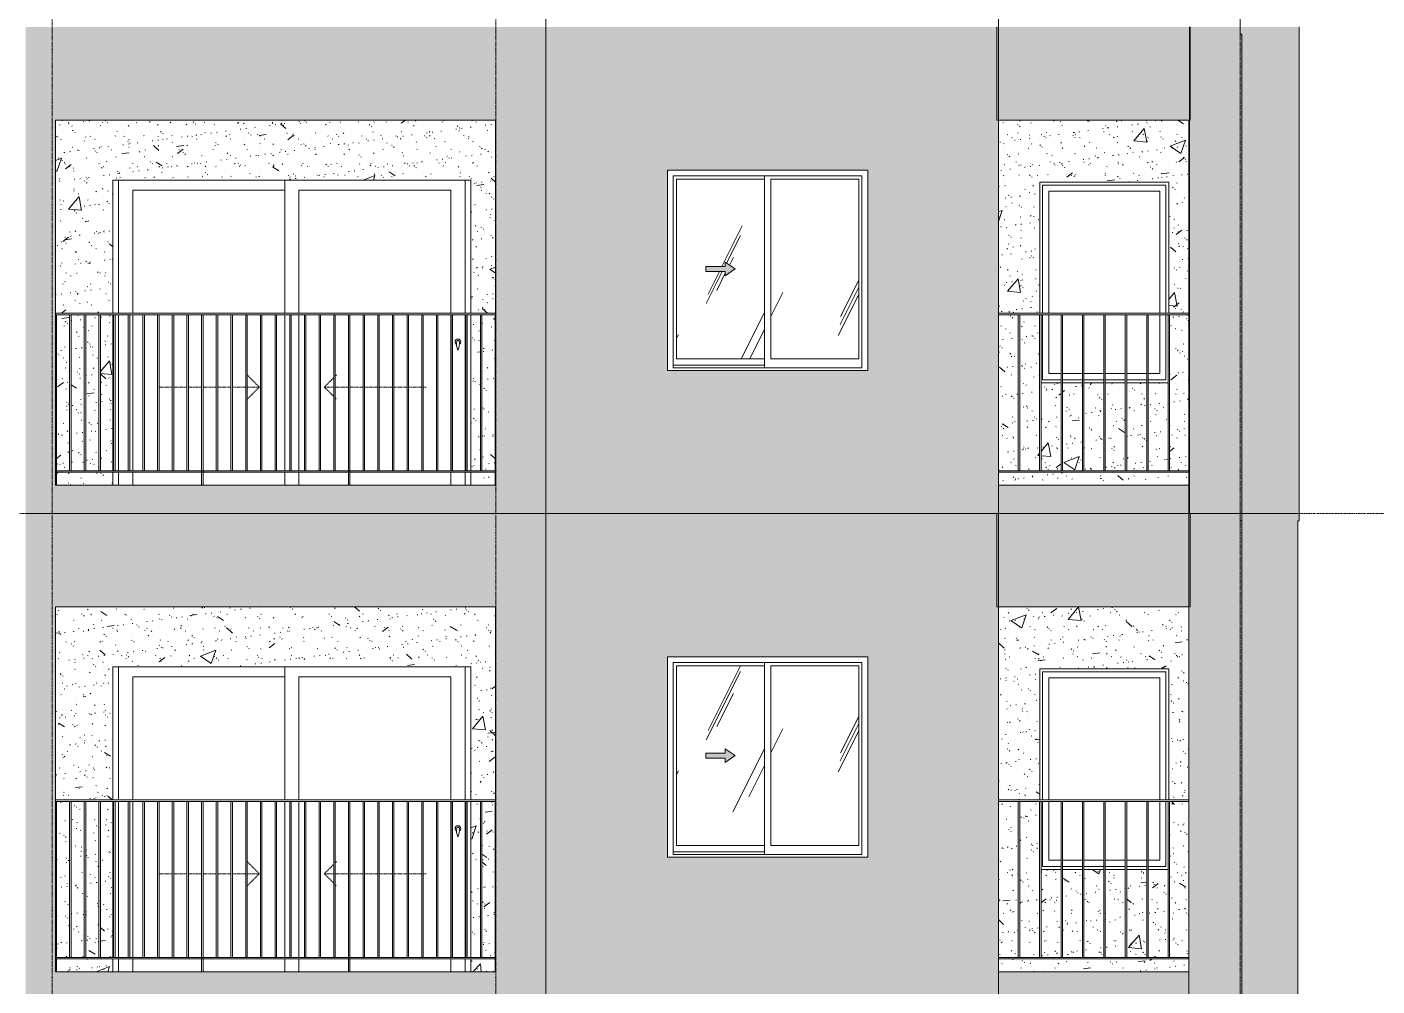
# Model space of a CAD drawing. Header units: millimetres. Extents: x 3451 to 201731, y -8641 to 35300.
# Drawn here: x 69762 to 79192, y 19300 to 26000 of the extents above; entities that cross this region are included whole.
import ezdxf

# ---------------------------------------------------------------- set-up
doc = ezdxf.new("R2010")
doc.units = ezdxf.units.MM
for name, pattern in [('1 NÉT CALL OUT', [6, 3, -3]), ('Centre', [31.75, 6.35, -4.7625, 15.875, -4.7625]), ('Dash', [6, 3, -3]), ('Grid Line', [22.225, 12.7, -3.175, 3.175, -3.175])]:
    doc.linetypes.add(name, pattern=pattern)
for name, color, linetype, lineweight in [('0-1', 7, 'Continuous', 5), ('A-DETL-GENF', 92, 'Continuous', 9), ('A-DETL-GENF-2', 92, '1 NÉT CALL OUT', 9), ('A-DOOR', 31, 'Continuous', 9), ('A-DOOR-FRAM', 31, 'Continuous', 9), ('A-DOOR-HDLN', 31, 'Dash', 18), ('A-FLOR-HRAL', 11, 'Continuous', 9), ('A-FLOR-HRAL-1', 253, 'Continuous', 9), ('A-FLOR-LEVL-2', 51, 'Centre', 9), ('A-GLAZ', 151, 'Continuous', 9), ('A-GLAZ-1', 7, 'Continuous', 9), ('A-GLAZ-3', 7, '1 NÉT CALL OUT', 9), ('A-WALL', 113, 'Continuous', 9), ('A-WALL-PATT-2', 9, 'Continuous', 9), ('A-WALL-PATT-3', 111, 'Continuous', 5), ('A-WALL-PATT-4', 111, 'Continuous', 9), ('I-WALL', 2, 'Continuous', 9), ('I-WALL-1', 7, 'Continuous', 9), ('S-GRID-1', 1, 'Grid Line', 9)]:
    doc.layers.add(name, color=color, linetype=linetype, lineweight=lineweight)
pattern_1 = [(50, (49422.4, 14125), (1093.104, -95.634), [114.3, -1257.3]), (355, (49422.4, 14125), (-211.457, 1146.34), [91.44, -1005.84]), (100.451, (49513.5, 14117), (881.656, 1050.7), [97.14, -1068.54]), (46.184, (49422.4, 14429.8), (1626.475, -252.257), [171.45, -1885.95]), (96.636, (49558, 14408.8), (1424.416, 1484.565), [145.71, -1602.81]), (351.184, (49422.4, 14429.8), (1424.43, 1484.55), [137.16, -1508.76]), (21, (49574.8, 14353.6), (909.686, -613.59), [114.3, -1257.3]), (326, (49574.8, 14353.6), (370.812, 1105.13), [91.44, -1005.84]), (71.451, (49650.6, 14302.5), (1280.503, 491.528), [97.14, -1068.54]), (37.5, (49422.43, 14125), (18.5313, 507.3303), [50.292, -943.356, 50.292, -970.788, -1009.65]), (37.5, (49422.43, 14125), (18.5313, 507.3303), [-2014.728, 50.292, -959.358]), (7.5, (49422.43, 14125), (400.918, 601.084), [50.292, -531.876, 50.292, -920.496, -384.81]), (7.5, (49422.43, 14125), (400.918, 601.084), [-1552.956, 50.292, -334.518]), (327.5, (49082.58, 14125), (813.545, -34.3737), [50.292, -330.708, 50.292, -1138.428, -1577.34]), (327.5, (49082.58, 14125), (813.545, -34.3737), [-1569.72, 50.292, -1527.048]), (317.5, (48930.2, 14125), (888.775, 152.56), [50.292, -445.008, 50.292, -739.14, -1120.14]), (317.5, (48930.2, 14125), (888.775, 152.56), [-1284.732, 50.292, -1069.848])]
pattern_2 = [(37.5, (49422.43, 14125), (-4.79953, 146.8239), [5.029, -110.795, 5.029, -124.511, -123.825]), (37.5, (49422.43, 14125), (-4.79953, 146.8239), [-245.364, 5.029, -118.796]), (7.5, (49422.43, 14125), (134.8574, 215.0472), [5.029, -57.455, 5.029, -99.365, -40.005]), (7.5, (49422.43, 14125), (134.8574, 215.0472), [-166.878, 5.029, -34.976]), (327.5, (49328.7, 14125), (237.29776, 0.4316), [5.029, -33.071, 5.029, -132.131, -179.07]), (327.5, (49328.7, 14125), (237.29776, 0.4316), [-175.26, 5.029, -174.041]), (317.5, (49328.7, 14125), (229.067, 66.8792), [5.029, -14.021, 5.029, -84.887, -102.87]), (317.5, (49328.7, 14125), (229.067, 66.8792), [-108.966, 5.029, -97.841])]
pattern_3 = [(63.435, (51212.7, 14229.33), (-0.001, 1524.001), [532.46, -2875.304]), (63.435, (49688.7, 14229.33), (-0.001, 1524.001), [532.46, -2875.304]), (63.435, (51942.24, 14523.8), (-0.001, 1524.001), [532.46, -2875.304]), (63.435, (50418.24, 14523.8), (-0.001, 1524.001), [532.46, -2875.304]), (63.435, (51831.8, 14419.83), (-0.001, 1524.001), [532.46, -2875.304]), (63.435, (50307.8, 14419.83), (-0.001, 1524.001), [532.46, -2875.304]), (63.435, (51719.26, 15015.1), (-0.001, 1524.001), [258.8, -3148.965]), (63.435, (50195.26, 15015.1), (-0.001, 1524.001), [258.8, -3148.965]), (63.435, (51645.65, 14922.95), (-0.001, 1524.001), [532.46, -2875.304]), (63.435, (50121.65, 14922.95), (-0.001, 1524.001), [532.46, -2875.304]), (63.435, (51658.64, 14989.1), (-0.001, 1524.001), [532.46, -2875.304]), (63.435, (50134.64, 14989.1), (-0.001, 1524.001), [532.46, -2875.304]), (63.435, (51043.8, 14698.94), (-0.001, 1524.001), [532.46, -2875.304]), (63.435, (49519.8, 14698.94), (-0.001, 1524.001), [532.46, -2875.304]), (63.435, (51056.8, 14776.9), (-0.001, 1524.001), [532.46, -2875.304]), (63.435, (49532.8, 14776.9), (-0.001, 1524.001), [532.46, -2875.304]), (63.435, (51060.3, 14833.1), (-0.001, 1524.001), [532.46, -2875.304]), (63.435, (49536.3, 14833.1), (-0.001, 1524.001), [532.46, -2875.304])]

# ---------------------------------------------------------------- blocks, each defined once
blk = doc.blocks.new('M_Fixed - 900 x 1400-V13-TKCS_MẶT CẮT C')
at = {"layer": 'A-GLAZ-1'}
for p, q in [((76855.9, 7896), (77717.9, 7896)), ((76855.9, 7000), (76855.9, 7896)), ((76899.9, 7852), (77673.9, 7852)), ((76899.9, 7000), (76899.9, 7852)), ((77673.9, 7852), (77673.9, 7000)), ((77717.9, 7896), (77717.9, 7000)), ((76855.9, 6534), (76855.9, 6990)), ((76899.9, 6578), (76899.9, 6990)), ((77673.9, 6990), (77673.9, 6578)), ((77717.9, 6990), (77717.9, 6534)), ((76985.1, 6534), (76855.9, 6534)), ((76985.1, 6578), (76899.9, 6578)), ((77134.7, 6578), (76995.1, 6578)), ((77134.7, 6534), (76995.1, 6534)), ((77284.2, 6578), (77144.7, 6578)), ((77284.2, 6534), (77144.7, 6534)), ((77433.8, 6578), (77294.2, 6578)), ((77433.8, 6534), (77294.2, 6534)), ((77583.3, 6578), (77443.8, 6578)), ((77583.3, 6534), (77443.8, 6534)), ((77673.9, 6578), (77593.3, 6578)), ((77717.9, 6534), (77593.3, 6534))]:
    blk.add_line(p, q, dxfattribs=at)
blk = doc.blocks.new('Railing - 10mm-901206-TKCS_MẶT CẮT C')
at = {"layer": 'A-FLOR-HRAL-1'}
for p, q in [((68746.5, 5900), (68746.5, 6990)), ((68756.5, 5900), (68756.5, 6990))]:
    blk.add_line(p, q, dxfattribs=at)
blk = doc.blocks.new('Railing - Railing-951451-TKCS_MẶT CẮT C')
at = {"layer": 'A-FLOR-HRAL-1'}
for p, q in [((76546.9, 22900), (77876.9, 22900)), ((77876.9, 22890), (76546.9, 22890))]:
    blk.add_line(p, q, dxfattribs=at)
for p in [(7939.6, 17000), (8089.1, 17000), (8238.7, 17000), (8388.2, 17000), (8537.7, 17000), (8687.3, 17000), (8836.8, 17000), (8986.4, 17000)]:
    blk.add_blockref('Railing - 10mm-901206-TKCS_MẶT CẮT C', p)
blk = doc.blocks.new('Top Rail Type - Top Rail_Internal_-951452-TKCS_MẶT CẮT C')
at = {"layer": 'A-FLOR-HRAL-1'}
for p, q in [((77876.9, 24000), (76546.9, 24000)), ((76546.9, 23990), (77876.9, 23990))]:
    blk.add_line(p, q, dxfattribs=at)
blk = doc.blocks.new('NCV_TKTC_TANG 6 - 8_rvt-1-TKCS_MẶT CẮT C')
at = {"layer": 'A-WALL-PATT-2'}
h = blk.add_hatch(dxfattribs=at)
h.set_pattern_fill('FP_4', color=256, style=0, pattern_type=2)
h.set_pattern_definition(pattern_1)
h.paths.add_polyline_path([(73031.9, 22800), (73031.9, 22890), (72861.9, 22890), (72861.9, 22800), (72883, 22800)])
h.paths.add_polyline_path([(69966.9, 22800), (70362.4, 22800), (70362.4, 22890), (69966.9, 22890), (69966.9, 22805)])
h.paths.add_polyline_path([(72929.4, 22900), (72929.4, 23990), (72861.9, 23990), (72861.9, 22900), (72883, 22900)])
h.paths.add_polyline_path([(70171.9, 22900), (70264.4, 22900), (70264.4, 23990), (70171.9, 23990), (70171.9, 23010)])
h.paths.add_polyline_path([(70362.4, 22900), (70362.4, 23990), (70274.4, 23990), (70274.4, 22900), (70310.7, 22900)])
h.paths.add_polyline_path([(72939.4, 22900), (73031.9, 22900), (73031.9, 23990), (72939.4, 23990)])
h.paths.add_polyline_path([(69966.9, 22900), (70059.4, 22900), (70059.4, 23990), (69966.9, 23990), (69966.9, 23737)])
h.paths.add_polyline_path([(70161.9, 22900), (70161.9, 23990), (70069.4, 23990), (70069.4, 22900)])
h.paths.add_polyline_path([(69961.9, 24000), (70362.4, 24000), (70362.4, 24930), (72861.9, 24930), (72861.9, 24000), (73035.3, 24000), (73035.3, 25350), (69961.9, 25350), (69961.9, 24936)])
h = blk.add_hatch(dxfattribs=at)
h.set_pattern_fill('FP_5', color=256, style=0, pattern_type=2)
h.set_pattern_definition(pattern_2)
h.paths.add_polyline_path([(73031.9, 22800), (73031.9, 22890), (72861.9, 22890), (72861.9, 22800), (72883, 22800)])
h.paths.add_polyline_path([(69966.9, 22800), (70362.4, 22800), (70362.4, 22890), (69966.9, 22890), (69966.9, 22805)])
h.paths.add_polyline_path([(72929.4, 22900), (72929.4, 23990), (72861.9, 23990), (72861.9, 22900), (72883, 22900)])
h.paths.add_polyline_path([(70171.9, 22900), (70264.4, 22900), (70264.4, 23990), (70171.9, 23990), (70171.9, 23010)])
h.paths.add_polyline_path([(70362.4, 22900), (70362.4, 23990), (70274.4, 23990), (70274.4, 22900), (70310.7, 22900)])
h.paths.add_polyline_path([(72939.4, 22900), (73031.9, 22900), (73031.9, 23990), (72939.4, 23990)])
h.paths.add_polyline_path([(69966.9, 22900), (70059.4, 22900), (70059.4, 23990), (69966.9, 23990), (69966.9, 23737)])
h.paths.add_polyline_path([(70161.9, 22900), (70161.9, 23990), (70069.4, 23990), (70069.4, 22900)])
h.paths.add_polyline_path([(69961.9, 24000), (70362.4, 24000), (70362.4, 24930), (72861.9, 24930), (72861.9, 24000), (73035.3, 24000), (73035.3, 25350), (69961.9, 25350), (69961.9, 24936)])
h = blk.add_hatch(dxfattribs=at)
h.set_pattern_fill('FP_4', color=256, style=0, pattern_type=2)
h.set_pattern_definition(pattern_1)
h.paths.add_polyline_path([(77696.6, 22800), (77876.9, 22801), (77876.9, 22890), (76546.9, 22890), (76546.9, 22800), (77384.6, 22800)])
h.paths.add_polyline_path([(77284.2, 22900), (77284.2, 23515), (77144.7, 23515), (77144.7, 22900)])
h.paths.add_polyline_path([(77294.2, 22900), (77433.8, 22900), (77433.8, 23515), (77294.2, 23515), (77294.2, 23134.7)])
h.paths.add_polyline_path([(77134.7, 22900), (77134.7, 23515), (76995.1, 23515), (76995.1, 22900)])
h.paths.add_polyline_path([(76686.1, 22900), (76686.1, 23990), (76546.9, 23990), (76546.9, 22900), (76630.8, 22900)])
h.paths.add_polyline_path([(77843.6, 22900), (77876.9, 22900), (77876.9, 23990), (77742.9, 23990), (77742.9, 22900), (77836.5, 22900)])
h.paths.add_polyline_path([(76985.1, 22900), (76985.1, 23515), (76845.6, 23515), (76845.6, 22900)])
h.paths.add_polyline_path([(76835.6, 22900), (76835.6, 23990), (76696.1, 23990), (76696.1, 22900), (76741.5, 22900)])
h.paths.add_polyline_path([(77732.9, 22900), (77732.9, 23515), (77593.3, 23515), (77593.3, 22900)])
h.paths.add_polyline_path([(77443.8, 22900), (77583.3, 22900), (77583.3, 23515), (77443.8, 23515), (77443.8, 23010.3)])
h.paths.add_polyline_path([(76741.5, 24000), (76836.9, 24000), (76836.9, 24915), (77736.9, 24915), (77736.9, 24000), (77876.9, 24000), (77876.9, 25350), (76546.9, 25350), (76546.9, 24000), (76719.8, 24000)])
h = blk.add_hatch(dxfattribs=at)
h.set_pattern_fill('FP_5', color=256, style=0, pattern_type=2)
h.set_pattern_definition(pattern_2)
h.paths.add_polyline_path([(77696.6, 22800), (77876.9, 22801), (77876.9, 22890), (76546.9, 22890), (76546.9, 22800), (77384.6, 22800)])
h.paths.add_polyline_path([(77284.2, 22900), (77284.2, 23515), (77144.7, 23515), (77144.7, 22900)])
h.paths.add_polyline_path([(77294.2, 22900), (77433.8, 22900), (77433.8, 23515), (77294.2, 23515), (77294.2, 23134.7)])
h.paths.add_polyline_path([(77134.7, 22900), (77134.7, 23515), (76995.1, 23515), (76995.1, 22900)])
h.paths.add_polyline_path([(76686.1, 22900), (76686.1, 23990), (76546.9, 23990), (76546.9, 22900), (76630.8, 22900)])
h.paths.add_polyline_path([(77843.6, 22900), (77876.9, 22900), (77876.9, 23990), (77742.9, 23990), (77742.9, 22900), (77836.5, 22900)])
h.paths.add_polyline_path([(76985.1, 22900), (76985.1, 23515), (76845.6, 23515), (76845.6, 22900)])
h.paths.add_polyline_path([(76835.6, 22900), (76835.6, 23990), (76696.1, 23990), (76696.1, 22900), (76741.5, 22900)])
h.paths.add_polyline_path([(77732.9, 22900), (77732.9, 23515), (77593.3, 23515), (77593.3, 22900)])
h.paths.add_polyline_path([(77443.8, 22900), (77583.3, 22900), (77583.3, 23515), (77443.8, 23515), (77443.8, 23010.3)])
h.paths.add_polyline_path([(76741.5, 24000), (76836.9, 24000), (76836.9, 24915), (77736.9, 24915), (77736.9, 24000), (77876.9, 24000), (77876.9, 25350), (76546.9, 25350), (76546.9, 24000), (76719.8, 24000)])
at = {"layer": 'I-WALL-1'}
for p, q in [((70362.4, 24000), (70362.4, 24930)), ((70362.4, 24930), (72861.9, 24930)), ((72861.9, 24930), (72861.9, 24000)), ((76836.9, 24000), (76836.9, 24915)), ((76836.9, 24915), (77736.9, 24915)), ((77736.9, 24915), (77736.9, 24000)), ((70362.4, 22900), (70362.4, 23990)), ((72861.9, 23990), (72861.9, 22900)), ((76985.1, 23515), (76845.6, 23515)), ((77134.7, 23515), (76995.1, 23515)), ((77284.2, 23515), (77144.7, 23515)), ((77433.8, 23515), (77294.2, 23515)), ((77583.3, 23515), (77443.8, 23515)), ((77732.9, 23515), (77593.3, 23515)), ((70362.4, 22800), (70362.4, 22890)), ((72861.9, 22890), (72861.9, 22800))]:
    blk.add_line(p, q, dxfattribs=at)
at = {"layer": 'A-FLOR-HRAL'}
for name in ['Top Rail Type - Top Rail_Internal_-951452-TKCS_MẶT CẮT C', 'Railing - Railing-951451-TKCS_MẶT CẮT C']:
    blk.add_blockref(name, (0, 0), dxfattribs=at)
at = {"layer": 'A-GLAZ'}
blk.add_blockref('M_Fixed - 900 x 1400-V13-TKCS_MẶT CẮT C', (0, 17000), dxfattribs=at)
blk = doc.blocks.new('NCV_TKTC_TANG 6 - 8_rvt-3-TKCS_MẶT CẮT C')
at = {"layer": 'A-WALL-PATT-2'}
h = blk.add_hatch(dxfattribs=at)
h.set_pattern_fill('FP_4', color=256, style=0, pattern_type=2)
h.set_pattern_definition(pattern_1)
h.paths.add_polyline_path([(73031.9, 19400), (73031.9, 19490), (72861.9, 19490), (72861.9, 19400), (72883, 19400)])
h.paths.add_polyline_path([(70310.7, 19400), (70362.4, 19400), (70362.4, 19490), (69966.9, 19490), (69966.9, 19400), (69997.6, 19400)])
h.paths.add_polyline_path([(70014.7, 19500), (70059.4, 19500), (70059.4, 20590), (69966.9, 20590), (69966.9, 19500), (70005.8, 19500)])
h.paths.add_polyline_path([(72861.9, 19500), (72929.4, 19500), (72929.4, 20590), (72861.9, 20590), (72861.9, 20139.9)])
h.paths.add_polyline_path([(70310.7, 19500), (70362.4, 19500), (70362.4, 20590), (70274.4, 20590), (70274.4, 19500)])
h.paths.add_polyline_path([(70264.4, 19500), (70264.4, 20590), (70171.9, 20590), (70171.9, 19500)])
h.paths.add_polyline_path([(70069.4, 19500), (70161.9, 19500), (70161.9, 20590), (70069.4, 20590), (70069.4, 19507.5)])
h.paths.add_polyline_path([(72939.4, 19500), (73031.9, 19500), (73031.9, 20590), (72939.4, 20590), (72939.4, 20139.9)])
h.paths.add_polyline_path([(69961.9, 20600), (70362.4, 20600), (70362.4, 21530), (72861.9, 21530), (72861.9, 20600), (73035.3, 20600), (73035.3, 21950), (69961.9, 21950), (69961.9, 21339)])
h = blk.add_hatch(dxfattribs=at)
h.set_pattern_fill('FP_5', color=256, style=0, pattern_type=2)
h.set_pattern_definition(pattern_2)
h.paths.add_polyline_path([(73031.9, 19400), (73031.9, 19490), (72861.9, 19490), (72861.9, 19400), (72883, 19400)])
h.paths.add_polyline_path([(70310.7, 19400), (70362.4, 19400), (70362.4, 19490), (69966.9, 19490), (69966.9, 19400), (69997.6, 19400)])
h.paths.add_polyline_path([(70014.7, 19500), (70059.4, 19500), (70059.4, 20590), (69966.9, 20590), (69966.9, 19500), (70005.8, 19500)])
h.paths.add_polyline_path([(72861.9, 19500), (72929.4, 19500), (72929.4, 20590), (72861.9, 20590), (72861.9, 20139.9)])
h.paths.add_polyline_path([(70310.7, 19500), (70362.4, 19500), (70362.4, 20590), (70274.4, 20590), (70274.4, 19500)])
h.paths.add_polyline_path([(70264.4, 19500), (70264.4, 20590), (70171.9, 20590), (70171.9, 19500)])
h.paths.add_polyline_path([(70069.4, 19500), (70161.9, 19500), (70161.9, 20590), (70069.4, 20590), (70069.4, 19507.5)])
h.paths.add_polyline_path([(72939.4, 19500), (73031.9, 19500), (73031.9, 20590), (72939.4, 20590), (72939.4, 20139.9)])
h.paths.add_polyline_path([(69961.9, 20600), (70362.4, 20600), (70362.4, 21530), (72861.9, 21530), (72861.9, 20600), (73035.3, 20600), (73035.3, 21950), (69961.9, 21950), (69961.9, 21339)])
h = blk.add_hatch(dxfattribs=at)
h.set_pattern_fill('FP_4', color=256, style=0, pattern_type=2)
h.set_pattern_definition(pattern_1)
h.paths.add_polyline_path([(77384.6, 19400), (77876.9, 19401), (77876.9, 19490), (76546.9, 19490), (76546.9, 19400), (76741.5, 19400)])
h.paths.add_polyline_path([(77284.2, 19500), (77284.2, 20115), (77144.7, 20115), (77144.7, 19500)])
h.paths.add_polyline_path([(77294.2, 19500), (77433.8, 19500), (77433.8, 20115), (77294.2, 20115), (77294.2, 19734.7)])
h.paths.add_polyline_path([(77134.7, 19500), (77134.7, 20115), (76995.1, 20115), (76995.1, 19500)])
h.paths.add_polyline_path([(76578.9, 19500), (76686.1, 19500), (76686.1, 20590), (76546.9, 20590), (76546.9, 19500)])
h.paths.add_polyline_path([(77576.4, 19500), (77583.3, 19500), (77583.3, 20115), (77443.8, 20115), (77443.8, 19500)])
h.paths.add_polyline_path([(77732.9, 19500), (77732.9, 20115), (77593.3, 20115), (77593.3, 19500)])
h.paths.add_polyline_path([(77742.9, 19500), (77876.9, 19500), (77876.9, 20590), (77742.9, 20590), (77742.9, 20078.5)])
h.paths.add_polyline_path([(76985.1, 19500), (76985.1, 20115), (76845.6, 20115), (76845.6, 19500)])
h.paths.add_polyline_path([(76835.6, 19500), (76835.6, 20590), (76696.1, 20590), (76696.1, 19500), (76741.5, 19500)])
h.paths.add_polyline_path([(76741.5, 20600), (76836.9, 20600), (76836.9, 21515), (77736.9, 21515), (77736.9, 20600), (77876.9, 20600), (77876.9, 21950), (76546.9, 21950), (76546.9, 20600), (76719.8, 20600)])
h = blk.add_hatch(dxfattribs=at)
h.set_pattern_fill('FP_5', color=256, style=0, pattern_type=2)
h.set_pattern_definition(pattern_2)
h.paths.add_polyline_path([(77384.6, 19400), (77876.9, 19401), (77876.9, 19490), (76546.9, 19490), (76546.9, 19400), (76741.5, 19400)])
h.paths.add_polyline_path([(77284.2, 19500), (77284.2, 20115), (77144.7, 20115), (77144.7, 19500)])
h.paths.add_polyline_path([(77294.2, 19500), (77433.8, 19500), (77433.8, 20115), (77294.2, 20115), (77294.2, 19734.7)])
h.paths.add_polyline_path([(77134.7, 19500), (77134.7, 20115), (76995.1, 20115), (76995.1, 19500)])
h.paths.add_polyline_path([(76578.9, 19500), (76686.1, 19500), (76686.1, 20590), (76546.9, 20590), (76546.9, 19500)])
h.paths.add_polyline_path([(77576.4, 19500), (77583.3, 19500), (77583.3, 20115), (77443.8, 20115), (77443.8, 19500)])
h.paths.add_polyline_path([(77732.9, 19500), (77732.9, 20115), (77593.3, 20115), (77593.3, 19500)])
h.paths.add_polyline_path([(77742.9, 19500), (77876.9, 19500), (77876.9, 20590), (77742.9, 20590), (77742.9, 20078.5)])
h.paths.add_polyline_path([(76985.1, 19500), (76985.1, 20115), (76845.6, 20115), (76845.6, 19500)])
h.paths.add_polyline_path([(76835.6, 19500), (76835.6, 20590), (76696.1, 20590), (76696.1, 19500), (76741.5, 19500)])
h.paths.add_polyline_path([(76741.5, 20600), (76836.9, 20600), (76836.9, 21515), (77736.9, 21515), (77736.9, 20600), (77876.9, 20600), (77876.9, 21950), (76546.9, 21950), (76546.9, 20600), (76719.8, 20600)])
at = {"layer": 'I-WALL-1'}
for p, q in [((70362.4, 20600), (70362.4, 21530)), ((70362.4, 21530), (72861.9, 21530)), ((72861.9, 21530), (72861.9, 20600)), ((76836.9, 20600), (76836.9, 21515)), ((76836.9, 21515), (77736.9, 21515)), ((77736.9, 21515), (77736.9, 20600)), ((70362.4, 19500), (70362.4, 20590)), ((72861.9, 20590), (72861.9, 19500)), ((76985.1, 20115), (76845.6, 20115)), ((77134.7, 20115), (76995.1, 20115)), ((77284.2, 20115), (77144.7, 20115)), ((77433.8, 20115), (77294.2, 20115)), ((77583.3, 20115), (77443.8, 20115)), ((77732.9, 20115), (77593.3, 20115)), ((70362.4, 19400), (70362.4, 19490)), ((72861.9, 19490), (72861.9, 19400))]:
    blk.add_line(p, q, dxfattribs=at)
at = {"layer": 'A-FLOR-HRAL'}
for name in ['Top Rail Type - Top Rail_Internal_-951452-TKCS_MẶT CẮT C', 'Railing - Railing-951451-TKCS_MẶT CẮT C']:
    blk.add_blockref(name, (0, -3400), dxfattribs=at)
at = {"layer": 'A-GLAZ'}
blk.add_blockref('M_Fixed - 900 x 1400-V13-TKCS_MẶT CẮT C', (0, 13600), dxfattribs=at)
blk = doc.blocks.new('1_FAMILY RVT - W01-WxH 1400x1400xmm-V211-TKCS_MẶT CẮT C')
at = {"layer": 'A-DETL-GENF-2'}
blk.add_hatch(color=256, dxfattribs=at).paths.add_polyline_path([(74639.8, 20862.1), (74707.5, 20909.5), (74639.8, 20957), (74639.8, 20926.5), (74504.3, 20926.5), (74504.3, 20892.6), (74639.8, 20892.6)])
at = {"layer": 'A-GLAZ'}
h = blk.add_hatch(dxfattribs=at)
h.set_pattern_fill('FP_2', color=256, style=0, pattern_type=2)
h.set_pattern_definition(pattern_3)
h.paths.add_polyline_path([(74913.1, 20282.6), (74913.1, 21536.5), (74298.8, 21536.5), (74298.8, 20282.6)])
h.paths.add_polyline_path([(74639.8, 20862.1), (74639.8, 20892.6), (74504.3, 20892.6), (74504.3, 20926.5), (74639.8, 20926.5), (74639.8, 20957), (74707.5, 20909.5), (74683.4, 20892.6)])
h = blk.add_hatch(dxfattribs=at)
h.set_pattern_fill('FP_2', color=256, style=0, pattern_type=2)
h.set_pattern_definition(pattern_3)
h.paths.add_polyline_path([(75571.8, 20282.6), (75571.8, 21536.5), (74957.5, 21536.5), (74957.5, 20282.6), (75455.3, 20282.6)])
at = {"layer": 'A-DETL-GENF'}
for p, q in [((74639.8, 20957), (74639.8, 20926.5)), ((74707.5, 20909.5), (74639.8, 20957)), ((74707.5, 20909.5), (74639.8, 20957)), ((74639.8, 20957), (74639.8, 20926.5)), ((74504.3, 20926.5), (74504.3, 20892.6)), ((74504.3, 20926.5), (74639.8, 20926.5)), ((74639.8, 20926.5), (74504.3, 20926.5)), ((74504.3, 20926.5), (74504.3, 20892.6)), ((74504.3, 20892.6), (74639.8, 20892.6)), ((74504.3, 20892.6), (74639.8, 20892.6)), ((74707.5, 20909.5), (74639.8, 20862.1)), ((74639.8, 20862.1), (74707.5, 20909.5)), ((74639.8, 20892.6), (74639.8, 20862.1)), ((74639.8, 20892.6), (74639.8, 20862.1))]:
    blk.add_line(p, q, dxfattribs=at)
at = {"layer": 'A-GLAZ'}
for p, q in [((75635.3, 21600), (74235.3, 21600)), ((74235.3, 21600), (74235.3, 20200)), ((75635.3, 21600), (75635.3, 20200)), ((74276.2, 21559.1), (75594.4, 21559.1)), ((74276.2, 20219), (74276.2, 21559.1)), ((74298.8, 21536.5), (74298.8, 20282.6)), ((74913.1, 21536.5), (74298.8, 21536.5)), ((74913.1, 21559.1), (74913.1, 20219)), ((74957.5, 20282.6), (74957.5, 21536.5)), ((74957.5, 21536.5), (75571.8, 21536.5)), ((75571.8, 21536.5), (75571.8, 20282.6)), ((75594.4, 20219), (75594.4, 21559.1)), ((74298.8, 20282.6), (74913.1, 20282.6)), ((75571.8, 20282.6), (74957.5, 20282.6)), ((75635.3, 20200), (74235.3, 20200)), ((74913.1, 20238.1), (74276.2, 20238.1)), ((74913.1, 20238.1), (74276.2, 20238.1)), ((75594.4, 20219), (74276.2, 20219))]:
    blk.add_line(p, q, dxfattribs=at)
blk = doc.blocks.new('Railing - 10mm-1251313-TKCS_MẶT CẮT C')
at = {"layer": 'A-FLOR-HRAL'}
for p, q in [((61811, 5900), (61811, 6990)), ((61821, 6990), (61821, 5900))]:
    blk.add_line(p, q, dxfattribs=at)
blk = doc.blocks.new('Railing - 50 x 10mm-1251315-TKCS_MẶT CẮT C')
at = {"layer": 'A-FLOR-HRAL'}
for p, q in [((62758.1, 6990), (62748.1, 6990)), ((62748.1, 5800), (62748.1, 6990)), ((62758.1, 6990), (62758.1, 5800))]:
    blk.add_line(p, q, dxfattribs=at)
blk = doc.blocks.new('Railing - 50 x 10mm-1251311-TKCS_MẶT CẮT C')
at = {"layer": 'A-FLOR-HRAL'}
for q in [(61711.9, 6990), (61716.9, 5800)]:
    blk.add_line((61716.9, 6990), q, dxfattribs=at)
blk = doc.blocks.new('Railing - 50 x 10mm-V184-TKCS_MẶT CẮT C')
at = {"layer": 'A-FLOR-HRAL'}
for p in [(73035.3, 17190), (73031.9, 15999.8)]:
    blk.add_line(p, (73031.9, 17190), dxfattribs=at)
blk = doc.blocks.new('Railing - Railing-3822707-TKCS_MẶT CẮT C')
at = {"layer": 'A-FLOR-HRAL'}
for p, q in [((69961.9, 19500), (73035.3, 19500)), ((69961.9, 19490), (73035.3, 19490))]:
    blk.add_line(p, q, dxfattribs=at)
for name, p in [('Railing - 50 x 10mm-1251311-TKCS_MẶT CẮT C', (8250, 13600)), ('Railing - 10mm-1251313-TKCS_MẶT CẮT C', (8248.4, 13600)), ('Railing - 10mm-1251313-TKCS_MẶT CẮT C', (8350.9, 13600)), ('Railing - 10mm-1251313-TKCS_MẶT CẮT C', (8453.4, 13600)), ('Railing - 10mm-1251313-TKCS_MẶT CẮT C', (8555.9, 13600)), ('Railing - 10mm-1251313-TKCS_MẶT CẮT C', (8658.4, 13600)), ('Railing - 10mm-1251313-TKCS_MẶT CẮT C', (8760.9, 13600)), ('Railing - 10mm-1251313-TKCS_MẶT CẮT C', (8863.4, 13600)), ('Railing - 10mm-1251313-TKCS_MẶT CẮT C', (8965.9, 13600)), ('Railing - 10mm-1251313-TKCS_MẶT CẮT C', (9068.4, 13600)), ('Railing - 50 x 10mm-1251315-TKCS_MẶT CẮT C', (8233.9, 13600)), ('Railing - 10mm-1251313-TKCS_MẶT CẮT C', (9273.4, 13600)), ('Railing - 10mm-1251313-TKCS_MẶT CẮT C', (9375.9, 13600)), ('Railing - 10mm-1251313-TKCS_MẶT CẮT C', (9478.4, 13600)), ('Railing - 10mm-1251313-TKCS_MẶT CẮT C', (9580.9, 13600)), ('Railing - 10mm-1251313-TKCS_MẶT CẮT C', (9683.4, 13600)), ('Railing - 10mm-1251313-TKCS_MẶT CẮT C', (9785.9, 13600)), ('Railing - 10mm-1251313-TKCS_MẶT CẮT C', (9888.4, 13600)), ('Railing - 10mm-1251313-TKCS_MẶT CẮT C', (9990.9, 13600)), ('Railing - 10mm-1251313-TKCS_MẶT CẮT C', (10093.4, 13600)), ('Railing - 50 x 10mm-1251315-TKCS_MẶT CẮT C', (9258.8, 13600)), ('Railing - 10mm-1251313-TKCS_MẶT CẮT C', (10298.4, 13600)), ('Railing - 10mm-1251313-TKCS_MẶT CẮT C', (10400.9, 13600)), ('Railing - 10mm-1251313-TKCS_MẶT CẮT C', (10503.3, 13600)), ('Railing - 10mm-1251313-TKCS_MẶT CẮT C', (10605.8, 13600)), ('Railing - 10mm-1251313-TKCS_MẶT CẮT C', (10708.3, 13600)), ('Railing - 10mm-1251313-TKCS_MẶT CẮT C', (10810.8, 13600)), ('Railing - 10mm-1251313-TKCS_MẶT CẮT C', (10913.3, 13600)), ('Railing - 10mm-1251313-TKCS_MẶT CẮT C', (11015.8, 13600)), ('Railing - 10mm-1251313-TKCS_MẶT CẮT C', (11118.3, 13600)), ('Railing - 50 x 10mm-V184-TKCS_MẶT CẮT C', (0, 3400))]:
    blk.add_blockref(name, p)
blk = doc.blocks.new('Top Rail Type - Top Rail_Internal_-3822708-TKCS_MẶT CẮT C')
at = {"layer": 'A-FLOR-HRAL'}
for p, q in [((73035.3, 20600), (69961.9, 20600)), ((69961.9, 20590), (73035.3, 20590))]:
    blk.add_line(p, q, dxfattribs=at)
blk = doc.blocks.new('DEG_02-DEG_03 - DEG_02-2500x2400mm-CỬA ĐI 02 CÁNH TRƯỢT-V185-TKCS_MẶT CẮT C')
at = {"layer": 'A-DOOR'}
for p, q in [((71561.9, 17200), (71561.9, 18130)), ((72821.9, 18130), (72821.9, 17200)), ((70501.9, 18060), (70501.9, 17200)), ((70501.9, 18060), (71561.9, 18060)), ((71661.9, 18060), (71661.9, 17200)), ((71661.9, 18060), (72721.9, 18060)), ((72721.9, 17200), (72721.9, 18060)), ((70501.9, 17190), (70501.9, 16100)), ((71561.9, 16100), (71561.9, 17190)), ((71661.9, 17190), (71661.9, 16100)), ((72721.9, 16100), (72721.9, 17190)), ((72821.9, 17190), (72821.9, 16100)), ((70501.9, 16090), (70501.9, 16000)), ((71561.9, 16000), (71561.9, 16090)), ((71661.9, 16090), (71661.9, 16000)), ((72721.9, 16000), (72721.9, 16090)), ((72821.9, 16090), (72821.9, 16000))]:
    blk.add_line(p, q, dxfattribs=at)
at = {"layer": 'A-DOOR', "flags": 128}
blk.add_lwpolyline([(72773.4, 17008.7), (72773.4, 17008.7), (72773.4, 17008.7), (72773.4, 17008.7), (72773.4, 17008.7), (72773.3, 17008.7), (72773.3, 17008.7), (72773.3, 17008.7), (72773.3, 17008.7), (72773.3, 17008.7), (72773.2, 17008.7), (72773.2, 17008.7), (72773.2, 17008.7), (72773.2, 17008.7), (72773.1, 17008.7), (72773.1, 17008.7), (72773.1, 17008.7), (72773, 17008.7), (72773, 17008.7), (72772.9, 17008.7), (72772.9, 17008.7), (72772.8, 17008.7), (72772.8, 17008.7), (72772.7, 17008.7), (72772.7, 17008.7), (72772.6, 17008.7), (72772.6, 17008.7), (72772.5, 17008.7), (72772.5, 17008.7), (72772.4, 17008.7), (72772.4, 17008.7), (72772.3, 17008.7), (72772.3, 17008.7), (72772.2, 17008.7), (72772.1, 17008.7), (72772.1, 17008.7), (72772, 17008.7), (72772, 17008.7), (72771.9, 17008.7), (72771.8, 17008.7), (72771.8, 17008.7), (72771.7, 17008.7), (72771.7, 17008.7), (72771.6, 17008.7), (72771.5, 17008.7), (72771.5, 17008.7), (72771.4, 17008.7), (72771.4, 17008.7), (72771.3, 17008.7), (72771.3, 17008.7), (72771.2, 17008.7), (72771.2, 17008.7), (72771.1, 17008.7), (72771.1, 17008.7), (72771, 17008.7), (72771, 17008.7), (72770.9, 17008.7), (72770.9, 17008.7), (72770.8, 17008.7), (72770.8, 17008.7), (72770.7, 17008.7), (72770.7, 17008.7), (72770.7, 17008.7), (72770.6, 17008.7), (72770.6, 17008.7), (72770.6, 17008.7), (72770.5, 17008.7), (72770.5, 17008.7), (72770.5, 17008.7), (72770.5, 17008.7), (72770.5, 17008.7), (72770.4, 17008.7), (72770.4, 17008.7), (72770.4, 17008.7), (72770.4, 17008.7), (72770.4, 17008.7), (72770.4, 17008.7)], dxfattribs=at)
at = {"layer": 'A-DOOR'}
for centre, radius, start, end in [((72771.9, 17000), 20, 0, 180), ((72771.9, 17000), 20, 180, 240), ((72770.4, 16999.2), 9.45, 90, 180), ((72925.7, 16999.2), 164.8, 180, 199.13397), ((72773.4, 16999.2), 9.45, 0, 90), ((72618.1, 16999.2), 164.8, 340.86603, 0), ((72771.9, 17000), 20, 300, 0), ((72772.3, 16946), 2.34, 199.13397, 261.03098), ((72771.5, 16946), 2.34, 278.96902, 340.86603)]:
    blk.add_arc(centre, radius, start, end, dxfattribs=at)
at = {"layer": 'A-DOOR-FRAM'}
for p, q in [((70401.9, 17200), (70401.9, 18130)), ((72821.9, 17200), (72821.9, 18130)), ((70401.9, 16100), (70401.9, 17190)), ((72821.9, 16100), (72821.9, 17190)), ((70401.9, 16000), (70401.9, 16090)), ((72821.9, 16000), (72821.9, 16090))]:
    blk.add_line(p, q, dxfattribs=at)
at = {"layer": 'A-DOOR-HDLN'}
for p, q in [((71384.6, 16684.2), (71299.8, 16769.1)), ((71839.1, 16684.2), (71904.4, 16749.5)), ((71914.4, 16759.5), (71924, 16769.1)), ((70684.4, 16684.2), (70776.9, 16684.2)), ((70786.9, 16684.2), (70879.4, 16684.2)), ((70889.4, 16684.2), (70981.9, 16684.2)), ((70991.9, 16684.2), (71084.4, 16684.2)), ((71094.4, 16684.2), (71186.9, 16684.2)), ((71196.9, 16684.2), (71289.4, 16684.2)), ((71299.4, 16684.2), (71384.6, 16684.2)), ((71384.6, 16684.2), (71299.8, 16599.4)), ((71839.1, 16684.2), (71904.4, 16619)), ((71904.4, 16684.2), (71839.1, 16684.2)), ((72006.9, 16684.2), (71914.4, 16684.2)), ((71914.4, 16609), (71924, 16599.4)), ((72109.4, 16684.2), (72016.9, 16684.2)), ((72211.9, 16684.2), (72119.4, 16684.2)), ((72314.4, 16684.2), (72221.9, 16684.2)), ((72416.9, 16684.2), (72324.4, 16684.2)), ((72519.4, 16684.2), (72426.9, 16684.2)), ((72549.1, 16684.2), (72529.4, 16684.2))]:
    blk.add_line(p, q, dxfattribs=at)
blk = doc.blocks.new('1_FAMILY RVT - W01-WxH 1400x1400xmm-V225-TKCS_MẶT CẮT C')
at = {"layer": 'A-DETL-GENF-2'}
blk.add_hatch(color=256, dxfattribs=at).paths.add_polyline_path([(74639.8, 24262.1), (74707.5, 24309.5), (74639.8, 24357), (74639.8, 24326.5), (74504.3, 24326.5), (74504.3, 24292.6), (74639.8, 24292.6)])
at = {"layer": 'A-GLAZ'}
h = blk.add_hatch(dxfattribs=at)
h.set_pattern_fill('FP_2', color=256, style=0, pattern_type=2)
h.set_pattern_definition(pattern_3)
h.paths.add_polyline_path([(74913.1, 23682.6), (74913.1, 24936.5), (74298.8, 24936), (74298.8, 23682.6)])
h.paths.add_polyline_path([(74639.8, 24262.1), (74639.8, 24292.6), (74504.3, 24292.6), (74504.3, 24326.5), (74639.8, 24326.5), (74639.8, 24357), (74707.5, 24309.5), (74683.4, 24292.6)])
h = blk.add_hatch(dxfattribs=at)
h.set_pattern_fill('FP_2', color=256, style=0, pattern_type=2)
h.set_pattern_definition(pattern_3)
h.paths.add_polyline_path([(74957.5, 23682.6), (75571.8, 23682.6), (75571.8, 24936.5), (74957.5, 24936), (74957.5, 24560.1)])
at = {"layer": 'A-DETL-GENF'}
for p, q in [((74639.8, 24357), (74639.8, 24326.5)), ((74707.5, 24309.5), (74639.8, 24357)), ((74707.5, 24309.5), (74639.8, 24357)), ((74639.8, 24357), (74639.8, 24326.5)), ((74504.3, 24326.5), (74504.3, 24292.6)), ((74504.3, 24326.5), (74639.8, 24326.5)), ((74639.8, 24326.5), (74504.3, 24326.5)), ((74504.3, 24326.5), (74504.3, 24292.6)), ((74504.3, 24292.6), (74639.8, 24292.6)), ((74504.3, 24292.6), (74639.8, 24292.6)), ((74707.5, 24309.5), (74639.8, 24262.1)), ((74639.8, 24262.1), (74707.5, 24309.5)), ((74639.8, 24292.6), (74639.8, 24262.1)), ((74639.8, 24292.6), (74639.8, 24262.1))]:
    blk.add_line(p, q, dxfattribs=at)
at = {"layer": 'A-GLAZ'}
for p, q in [((75635.3, 25000), (74235.3, 25000)), ((74235.3, 25000), (74235.3, 23600)), ((75635.3, 25000), (75635.3, 23600)), ((74276.2, 24959.1), (75594.4, 24959.1)), ((74276.2, 23619), (74276.2, 24959.1)), ((74298.8, 24936.5), (74298.8, 23682.6)), ((74913.1, 24936.5), (74298.8, 24936.5)), ((74913.1, 24959.1), (74913.1, 23619)), ((74957.5, 23682.6), (74957.5, 24936.5)), ((74957.5, 24936.5), (75571.8, 24936.5)), ((75571.8, 24936.5), (75571.8, 23682.6)), ((75594.4, 23619), (75594.4, 24959.1)), ((74298.8, 23682.6), (74913.1, 23682.6)), ((75571.8, 23682.6), (74957.5, 23682.6)), ((75635.3, 23600), (74235.3, 23600)), ((74913.1, 23638.1), (74276.2, 23638.1)), ((74913.1, 23638.1), (74276.2, 23638.1)), ((75594.4, 23619), (74276.2, 23619))]:
    blk.add_line(p, q, dxfattribs=at)
blk = doc.blocks.new('Railing - Railing-3825956-TKCS_MẶT CẮT C')
at = {"layer": 'A-FLOR-HRAL'}
for p, q in [((69961.9, 22900), (73035.3, 22900)), ((69961.9, 22890), (73035.3, 22890))]:
    blk.add_line(p, q, dxfattribs=at)
for name, p in [('Railing - 50 x 10mm-1251311-TKCS_MẶT CẮT C', (8250, 17000)), ('Railing - 10mm-1251313-TKCS_MẶT CẮT C', (8248.4, 17000)), ('Railing - 10mm-1251313-TKCS_MẶT CẮT C', (8350.9, 17000)), ('Railing - 10mm-1251313-TKCS_MẶT CẮT C', (8453.4, 17000)), ('Railing - 10mm-1251313-TKCS_MẶT CẮT C', (8555.9, 17000)), ('Railing - 10mm-1251313-TKCS_MẶT CẮT C', (8658.4, 17000)), ('Railing - 10mm-1251313-TKCS_MẶT CẮT C', (8760.9, 17000)), ('Railing - 10mm-1251313-TKCS_MẶT CẮT C', (8863.4, 17000)), ('Railing - 10mm-1251313-TKCS_MẶT CẮT C', (8965.9, 17000)), ('Railing - 10mm-1251313-TKCS_MẶT CẮT C', (9068.4, 17000)), ('Railing - 50 x 10mm-1251315-TKCS_MẶT CẮT C', (8233.9, 17000)), ('Railing - 10mm-1251313-TKCS_MẶT CẮT C', (9273.4, 17000)), ('Railing - 10mm-1251313-TKCS_MẶT CẮT C', (9375.9, 17000)), ('Railing - 10mm-1251313-TKCS_MẶT CẮT C', (9478.4, 17000)), ('Railing - 10mm-1251313-TKCS_MẶT CẮT C', (9580.9, 17000)), ('Railing - 10mm-1251313-TKCS_MẶT CẮT C', (9683.4, 17000)), ('Railing - 10mm-1251313-TKCS_MẶT CẮT C', (9785.9, 17000)), ('Railing - 10mm-1251313-TKCS_MẶT CẮT C', (9888.4, 17000)), ('Railing - 10mm-1251313-TKCS_MẶT CẮT C', (9990.9, 17000)), ('Railing - 10mm-1251313-TKCS_MẶT CẮT C', (10093.4, 17000)), ('Railing - 50 x 10mm-1251315-TKCS_MẶT CẮT C', (9258.8, 17000)), ('Railing - 10mm-1251313-TKCS_MẶT CẮT C', (10298.4, 17000)), ('Railing - 10mm-1251313-TKCS_MẶT CẮT C', (10400.9, 17000)), ('Railing - 10mm-1251313-TKCS_MẶT CẮT C', (10503.3, 17000)), ('Railing - 10mm-1251313-TKCS_MẶT CẮT C', (10605.8, 17000)), ('Railing - 10mm-1251313-TKCS_MẶT CẮT C', (10708.3, 17000)), ('Railing - 10mm-1251313-TKCS_MẶT CẮT C', (10810.8, 17000)), ('Railing - 10mm-1251313-TKCS_MẶT CẮT C', (10913.3, 17000)), ('Railing - 10mm-1251313-TKCS_MẶT CẮT C', (11015.8, 17000)), ('Railing - 10mm-1251313-TKCS_MẶT CẮT C', (11118.3, 17000)), ('Railing - 50 x 10mm-V184-TKCS_MẶT CẮT C', (0, 6800))]:
    blk.add_blockref(name, p)
blk = doc.blocks.new('Top Rail Type - Top Rail_Internal_-3825957-TKCS_MẶT CẮT C')
at = {"layer": 'A-FLOR-HRAL'}
for p, q in [((73035.3, 24000), (69961.9, 24000)), ((69961.9, 23990), (73035.3, 23990))]:
    blk.add_line(p, q, dxfattribs=at)

msp = doc.modelspace()

# ---------------------------------------------------------------- hatches: boundary and pattern name
at = {"layer": 'A-WALL-PATT-3'}
for points in [[(69761.9, 22600), (69761.9, 26000), (69751.9, 26000), (69751.9, 22600)], [(76546.9, 25350), (76546.9, 25950), (76536.9, 25950), (76536.9, 25350)], [(78236.9, 22600), (78236.9, 26000), (77881.9, 26000), (77881.9, 22600), (78027.7, 22600)], [(78638.6, 22600), (78638.6, 25950), (78648.6, 25950), (78648.6, 26000), (78236.9, 26000), (78236.9, 25950), (78246.9, 25950), (78246.9, 22600)], [(78246.9, 22600), (78246.9, 25950), (78236.9, 25950), (78236.9, 22600)], [(78648.6, 22550), (78648.6, 25950), (78638.6, 25950), (78638.6, 22550)], [(69751.9, 19200), (69761.9, 19200), (69761.9, 22600), (69751.9, 22600), (69751.9, 20139.9)], [(76546.9, 21950), (76546.9, 22550), (76536.9, 22550), (76536.9, 21950)], [(77886.9, 19200), (78236.9, 19200), (78236.9, 22600), (77876.9, 22600), (77876.9, 19200)], [(78246.9, 19150), (78246.9, 22550), (78236.9, 22550), (78236.9, 19150)], [(78638.6, 19200), (78638.6, 22600), (78246.9, 22598.8), (78246.9, 19200)]]:
    msp.add_hatch(color=256, dxfattribs=at).paths.add_polyline_path(points)
h = msp.add_hatch(color=256, dxfattribs=at)
h.paths.add_polyline_path([(71596.8, 22600), (73386.9, 22600), (73386.9, 26000), (69761.9, 26000), (69761.9, 22600), (70310.7, 22600)])
h.paths.add_polyline_path([(70310.7, 22800), (69961.9, 22800), (69961.9, 25350), (73035.3, 25350), (73035.3, 22800), (71596.8, 22800)])
h = msp.add_hatch(color=256, dxfattribs=at)
h.paths.add_polyline_path([(69761.9, 19200), (73386.9, 19200), (73386.9, 22600), (69761.9, 22600), (69761.9, 20139.9)])
h.paths.add_polyline_path([(71596.8, 19400), (69961.9, 19400), (69961.9, 21950), (73035.3, 21950), (73035.3, 19400), (72883, 19400)])
at = {"layer": 'A-WALL-PATT-4'}
h = msp.add_hatch(color=256, dxfattribs=at)
h.paths.add_polyline_path([(73386.9, 22600), (76546.9, 22600), (76546.9, 26000), (73386.9, 26000), (73386.9, 24936)])
h.paths.add_polyline_path([(75455.3, 23600), (74235.3, 23600), (74235.3, 25000), (75635.3, 25000), (75635.3, 23600), (75594.4, 23600)])
for points in [[(76741.5, 25350), (77886.9, 25350), (77886.9, 26000), (76536.9, 26000), (76536.9, 25950), (76546.9, 25950), (76546.9, 25350)], [(77876.9, 22600), (77876.9, 22800), (76546.9, 22800), (76546.9, 22600), (77738.9, 22600)], [(76741.5, 21950), (77886.9, 21950), (77886.9, 22600), (76536.9, 22600), (76536.9, 22550), (76546.9, 22550), (76546.9, 21950)], [(76844.9, 19200), (77876.9, 19200), (77876.9, 19400), (76546.9, 19400), (76546.9, 19200), (76741.5, 19200)]]:
    msp.add_hatch(color=256, dxfattribs=at).paths.add_polyline_path(points)
h = msp.add_hatch(color=256, dxfattribs=at)
h.paths.add_polyline_path([(73386.9, 19200), (76546.9, 19200), (76546.9, 22600), (73386.9, 22600), (73386.9, 20139.9)])
h.paths.add_polyline_path([(75635.3, 20200), (74235.3, 20200), (74235.3, 21600), (75635.3, 21600), (75635.3, 20219.1)])

# ---------------------------------------------------------------- linework, layer by layer
at = {"layer": 'A-FLOR-LEVL-2'}
msp.add_line((3450.8, 22600), (93442.9, 22600), dxfattribs=at)
at = {"layer": 'A-WALL'}
for p, q in [((73386.9, 15800), (73386.9, 29400)), ((73386.9, 29400), (73386.9, 19200)), ((76546.9, 5600), (76546.9, 29400)), ((78236.9, 25950), (78236.9, 29350)), ((77881.9, 26000), (77881.9, 22600)), ((78236.9, 25950), (78246.9, 25950)), ((78246.9, 25950), (78246.9, 22550)), ((69961.9, 22800), (69961.9, 25350)), ((69961.9, 25350), (73035.3, 25350)), ((73035.3, 25350), (73035.3, 22800)), ((73035.3, 22800), (69961.9, 22800)), ((69751.9, 22600), (69761.9, 22600)), ((69751.9, 22600), (73386.9, 22600)), ((76546.9, 22600), (73386.9, 22600)), ((73386.9, 22600), (76546.9, 22600)), ((78246.9, 22600), (77876.9, 22600)), ((77876.9, 22600), (77876.9, 19200)), ((77881.9, 22600), (78236.9, 22600)), ((78236.9, 22550), (78236.9, 22600)), ((78236.9, 22550), (78246.9, 22550)), ((78246.9, 22550), (78246.9, 12350)), ((69961.9, 19400), (69961.9, 21950)), ((69961.9, 21950), (73035.3, 21950)), ((73035.3, 21950), (73035.3, 19400)), ((73035.3, 19400), (69961.9, 19400))]:
    msp.add_line(p, q, dxfattribs=at)
at = {"layer": 'I-WALL'}
for p, q in [((76536.9, 25350), (76536.9, 26000)), ((77886.9, 25350), (77886.9, 26000)), ((78648.6, 26000), (78648.6, 22550)), ((76536.9, 25350), (77886.9, 25350)), ((77876.9, 22600), (77876.9, 25350)), ((77876.9, 22800), (76546.9, 22800)), ((76536.9, 21950), (76536.9, 22600)), ((77881.9, 22600), (76546.9, 22600)), ((77886.9, 21950), (77886.9, 22600)), ((78638.6, 22600), (78246.9, 22600)), ((78246.9, 22600), (78638.6, 22600)), ((78638.6, 19150), (78638.6, 22550)), ((78648.6, 22550), (78638.6, 22550)), ((76536.9, 21950), (77886.9, 21950)), ((77876.9, 19400), (76546.9, 19400))]:
    msp.add_line(p, q, dxfattribs=at)
at = {"layer": 'S-GRID-1'}
for p, q in [((69936.9, -1941), (69936.9, 30542.5)), ((73036.9, -1941), (73036.9, 30542.5)), ((78236.9, -1941), (78236.9, 30542.5))]:
    msp.add_line(p, q, dxfattribs=at)

# ---------------------------------------------------------------- block references
at = {"layer": '0-1'}
for name in ['NCV_TKTC_TANG 6 - 8_rvt-1-TKCS_MẶT CẮT C', 'NCV_TKTC_TANG 6 - 8_rvt-3-TKCS_MẶT CẮT C']:
    msp.add_blockref(name, (0, 0), dxfattribs=at)
at = {"layer": 'A-DOOR'}
for p in [(0, 6800), (0, 3400)]:
    msp.add_blockref('DEG_02-DEG_03 - DEG_02-2500x2400mm-CỬA ĐI 02 CÁNH TRƯỢT-V185-TKCS_MẶT CẮT C', p, dxfattribs=at)
at = {"layer": 'A-FLOR-HRAL'}
for name in ['Top Rail Type - Top Rail_Internal_-3825957-TKCS_MẶT CẮT C', 'Railing - Railing-3825956-TKCS_MẶT CẮT C', 'Top Rail Type - Top Rail_Internal_-3822708-TKCS_MẶT CẮT C', 'Railing - Railing-3822707-TKCS_MẶT CẮT C']:
    msp.add_blockref(name, (0, 0), dxfattribs=at)
at = {"layer": 'A-GLAZ-3'}
for name in ['1_FAMILY RVT - W01-WxH 1400x1400xmm-V225-TKCS_MẶT CẮT C', '1_FAMILY RVT - W01-WxH 1400x1400xmm-V211-TKCS_MẶT CẮT C']:
    msp.add_blockref(name, (0, 0), dxfattribs=at)

doc.saveas('drawing.dxf')
